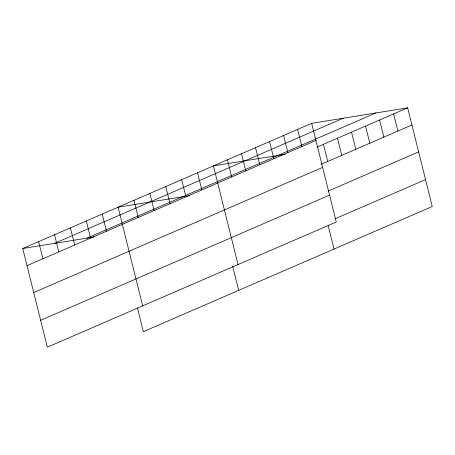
<?xml version="1.0" encoding="UTF-8"?>
<svg xmlns="http://www.w3.org/2000/svg" width="455" height="455" viewBox="0 0 455 455"><rect width="100%" height="100%" fill="white"/><g stroke="black" fill="none" stroke-linecap="round" stroke-linejoin="round"><path stroke-width="0.68" d="M311.658 123.328L336.262 222L47.354 347.171L22.75 248.498L311.658 123.328L407.646 107.829L432.25 206.502L143.342 331.672L137.473 308.132M54.424 243.385L343.337 118.215M87.064 238.113L375.972 112.942M27.027 265.646L315.935 140.476M317.072 147.067L407.646 107.829M321.349 164.215L411.923 124.977M33.733 292.548L322.64 167.377M328.055 191.123L418.628 151.879M40.643 320.269L329.557 195.098M334.965 218.838L425.544 179.6M285.319 154.279L213.429 165.887L238.033 264.56M189.286 195.695L118.09 207.19L142.694 305.868M22.75 248.498L93.946 237.004M393.615 113.909L397.892 131.051M379.584 119.989L383.855 137.131M365.547 126.069L369.824 143.211M351.516 132.149L355.793 149.291M337.485 138.229L341.762 155.371M323.454 144.303L327.725 161.451M328.152 225.521L334.021 249.061M297.627 129.408L301.904 146.555M283.596 135.488L287.867 152.635M269.559 141.568L273.836 158.715M255.528 147.648L259.805 164.795M241.497 153.727L245.768 170.875M227.46 159.807L231.737 176.95M232.642 266.152L238.682 290.364M197.538 172.769L201.815 189.917M181.647 179.657L185.924 196.799M165.762 186.539L170.033 203.686M149.871 193.42L154.143 210.568M133.98 200.308L138.257 217.456M102.199 214.077L106.476 231.225M86.308 220.959L90.585 238.107M70.423 227.847L74.694 244.995M54.532 234.729L58.803 251.877M38.641 241.616L42.918 258.758"/></g></svg>
